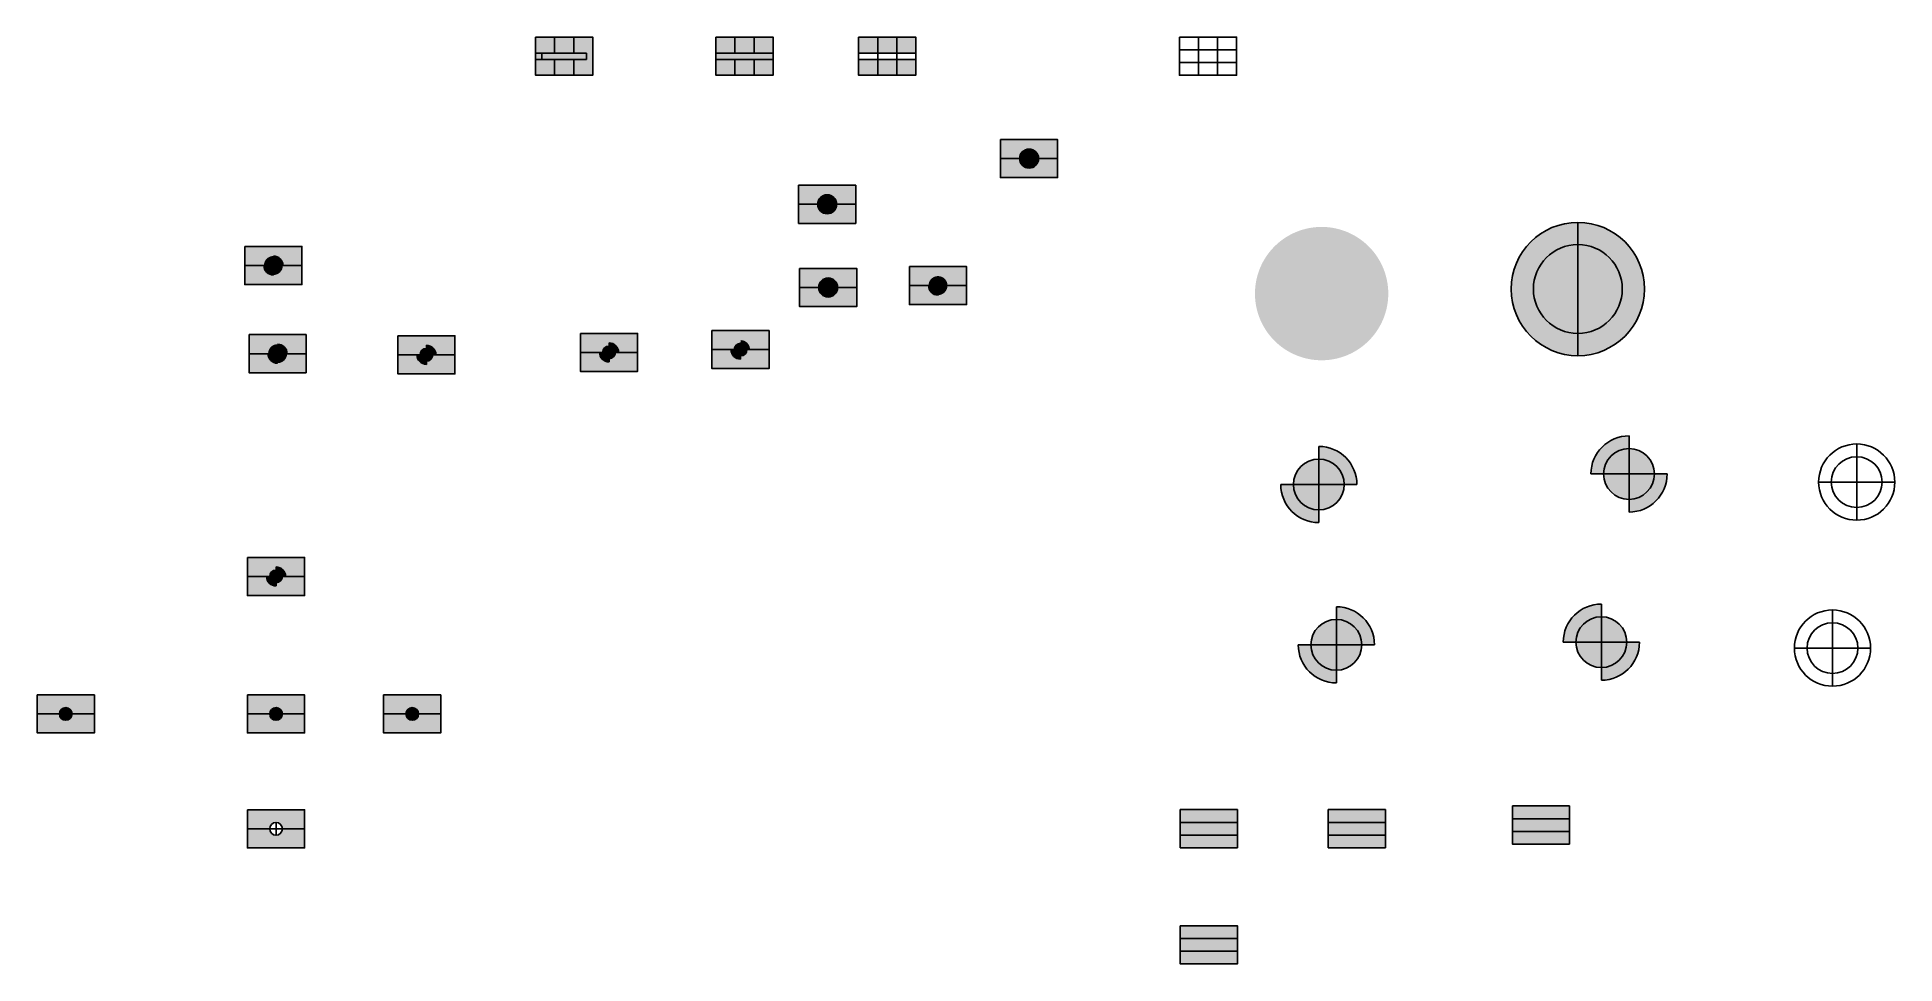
# Model space of a CAD drawing. Header units: millimetres. Extents: x 557 to 15186, y -301 to 6995.
import ezdxf

# ---------------------------------------------------------------- set-up
doc = ezdxf.new("R2010")
doc.units = ezdxf.units.MM
for name, color, linetype in [('B', 250, 'Continuous'), ('R', 12, 'Continuous'), ('W', 7, 'Continuous')]:
    doc.layers.add(name, color=color, linetype=linetype)
doc.layers.add('Layer1', color=7, linetype='Continuous', true_color=0xcc0000)

msp = doc.modelspace()

# ---------------------------------------------------------------- hatches: boundary and pattern name
at = {"layer": 'B'}
h = msp.add_hatch(color=256, dxfattribs=at)
h.dxf.hatch_style = 1
h.paths.add_polyline_path([(4782, 6995), (4632, 6995), (4632, 6870), (4782, 6870)])
h.paths.add_polyline_path([(4782, 6820), (4632, 6820), (4632, 6695), (4782, 6695)])
h = msp.add_hatch(color=256, dxfattribs=at)
h.dxf.hatch_style = 1
h.paths.add_polyline_path([(6202, 6995), (6052, 6995), (6052, 6870), (6202, 6870)])
h.paths.add_polyline_path([(6202, 6820), (6052, 6820), (6052, 6695), (6202, 6695)])
h = msp.add_hatch(color=256, dxfattribs=at)
h.dxf.hatch_style = 1
h.paths.add_polyline_path([(7326, 6995), (7176, 6995), (7176, 6870), (7326, 6870)])
h.paths.add_polyline_path([(7326, 6820), (7176, 6820), (7176, 6695), (7326, 6695)])
h = msp.add_hatch(color=256, dxfattribs=at)
h.dxf.hatch_style = 1
h.paths.add_polyline_path([(8318, 6039), (8143, 6039), (8143, 5889), (8593, 5889), (8593, 6039), (8418, 6039, -1)])
h = msp.add_hatch(color=256, dxfattribs=at)
h.dxf.hatch_style = 1
h.paths.add_polyline_path([(8418, 6039), (8443, 6039, 1), (8293, 6039), (8318, 6039, -1)])
h = msp.add_hatch(color=256, dxfattribs=at)
h.dxf.hatch_style = 1
h.paths.add_polyline_path([(8318, 6039), (8293, 6039, 0.414214), (8368, 5964), (8368, 5989, -0.414214)])
h.paths.add_polyline_path([(8368, 6089), (8368, 6039), (8418, 6039, 0.414214)])
h = msp.add_hatch(color=256, dxfattribs=at)
h.dxf.hatch_style = 1
h.paths.add_polyline_path([(8318, 6039), (8293, 6039, 0.414214), (8368, 5964), (8368, 5989, -0.414214)])
h = msp.add_hatch(color=256, dxfattribs=at)
h.dxf.hatch_style = 1
h.paths.add_polyline_path([(8368, 5989), (8368, 6039), (8318, 6039, 0.414214)])
h.paths.add_polyline_path([(8418, 6039), (8443, 6039, 0.414214), (8368, 6114), (8368, 6089, -0.414214)])
h = msp.add_hatch(color=256, dxfattribs=at)
h.dxf.hatch_style = 1
h.paths.add_polyline_path([(8368, 6114), (8368, 6089, -0.414214), (8418, 6039), (8443, 6039, 0.414214)])
h = msp.add_hatch(color=256, dxfattribs=at)
h.dxf.hatch_style = 1
h.paths.add_polyline_path([(8368, 6089), (8368, 6039), (8418, 6039, 0.414214)])
h = msp.add_hatch(color=256, dxfattribs=at)
h.dxf.hatch_style = 1
h.paths.add_polyline_path([(6828, 5679), (6853, 5679, 1), (6703, 5679), (6728, 5679, -1)])
h = msp.add_hatch(color=256, dxfattribs=at)
h.dxf.hatch_style = 1
h.paths.add_polyline_path([(6778, 5754), (6778, 5729, -0.414214), (6828, 5679), (6853, 5679, 0.414214)])
h = msp.add_hatch(color=256, dxfattribs=at)
h.dxf.hatch_style = 1
h.paths.add_polyline_path([(6728, 5679), (6553, 5679), (6553, 5529), (7003, 5529), (7003, 5679), (6828, 5679, -1)])
h = msp.add_hatch(color=256, dxfattribs=at)
h.dxf.hatch_style = 1
h.paths.add_polyline_path([(6728, 5679), (6703, 5679, 0.414214), (6778, 5604), (6778, 5629, -0.414214)])
at = {"layer": 'B', "transparency": 33554687}
h = msp.add_hatch(color=256, dxfattribs=at)
h.dxf.hatch_style = 1
h.paths.add_polyline_path([(10672, 5326, 0.414214), (10322, 4976, 0.414214), (10672, 4626)])
h.paths.add_polyline_path([(10672, 5501), (10672, 5326, -0.414214), (11022, 4976, -0.414214), (10672, 4626), (10672, 4451, 0.414214), (11197, 4976, 0.414214)])
at = {"layer": 'B'}
h = msp.add_hatch(color=256, dxfattribs=at)
h.dxf.hatch_style = 1
h.paths.add_polyline_path([(12690, 5362, 0.414214), (12340, 5012, 0.414214), (12690, 4662)])
h.paths.add_polyline_path([(12690, 5537), (12690, 5362, -0.414214), (13040, 5012, -0.414214), (12690, 4662), (12690, 4487, 0.414214), (13215, 5012, 0.414214)])
h = msp.add_hatch(color=256, dxfattribs=at)
h.dxf.hatch_style = 1
h.paths.add_polyline_path([(2417, 5147), (2417, 5197), (2367, 5197, 0.414214)])
h.paths.add_polyline_path([(2467, 5197), (2492, 5197, 0.414214), (2417, 5272), (2417, 5247, -0.414214)])
h = msp.add_hatch(color=256, dxfattribs=at)
h.dxf.hatch_style = 1
h.paths.add_polyline_path([(2367, 5197), (2192, 5197), (2192, 5047), (2642, 5047), (2642, 5197), (2467, 5197, -1)])
h = msp.add_hatch(color=256, dxfattribs=at)
h.dxf.hatch_style = 1
h.paths.add_polyline_path([(6736, 5024), (6561, 5024), (6561, 4874), (7011, 4874), (7011, 5024), (6836, 5024, -1)])
h = msp.add_hatch(color=256, dxfattribs=at)
h.dxf.hatch_style = 1
h.paths.add_polyline_path([(6836, 5024), (6861, 5024, 1), (6711, 5024), (6736, 5024, -1)])
h = msp.add_hatch(color=256, dxfattribs=at)
h.dxf.hatch_style = 1
h.paths.add_polyline_path([(6736, 5024), (6711, 5024, 0.414214), (6786, 4949), (6786, 4974, -0.414214)])
h.paths.add_polyline_path([(6786, 5074), (6786, 5024), (6836, 5024, 0.414214)])
h = msp.add_hatch(color=256, dxfattribs=at)
h.dxf.hatch_style = 1
h.paths.add_polyline_path([(6736, 5024), (6711, 5024, 0.414214), (6786, 4949), (6786, 4974, -0.414214)])
h = msp.add_hatch(color=256, dxfattribs=at)
h.dxf.hatch_style = 1
h.paths.add_polyline_path([(6786, 4974), (6786, 5024), (6736, 5024, 0.414214)])
h.paths.add_polyline_path([(6836, 5024), (6861, 5024, 0.414214), (6786, 5099), (6786, 5074, -0.414214)])
h = msp.add_hatch(color=256, dxfattribs=at)
h.dxf.hatch_style = 1
h.paths.add_polyline_path([(6786, 5099), (6786, 5074, -0.414214), (6836, 5024), (6861, 5024, 0.414214)])
h = msp.add_hatch(color=256, dxfattribs=at)
h.dxf.hatch_style = 1
h.paths.add_polyline_path([(6786, 5074), (6786, 5024), (6836, 5024, 0.414214)])
h = msp.add_hatch(color=256, dxfattribs=at)
h.dxf.hatch_style = 1
h.paths.add_polyline_path([(7601, 5039), (7426, 5039), (7426, 4889), (7876, 4889), (7876, 5039), (7701, 5039, -1)])
h = msp.add_hatch(color=256, dxfattribs=at)
h.dxf.hatch_style = 1
h.paths.add_polyline_path([(7701, 5039), (7726, 5039, 1), (7576, 5039), (7601, 5039, -1)])
h = msp.add_hatch(color=256, dxfattribs=at)
h.dxf.hatch_style = 1
h.paths.add_polyline_path([(7601, 5039), (7576, 5039, 0.414214), (7651, 4964), (7651, 4989, -0.414214)])
h.paths.add_polyline_path([(7651, 5089), (7651, 5039), (7701, 5039, 0.414214)])
h = msp.add_hatch(color=256, dxfattribs=at)
h.dxf.hatch_style = 1
h.paths.add_polyline_path([(7601, 5039), (7576, 5039, 0.414214), (7651, 4964), (7651, 4989, -0.414214)])
h = msp.add_hatch(color=256, dxfattribs=at)
h.dxf.hatch_style = 1
h.paths.add_polyline_path([(7651, 4989), (7651, 5039), (7601, 5039, 0.414214)])
h.paths.add_polyline_path([(7701, 5039), (7726, 5039, 0.414214), (7651, 5114), (7651, 5089, -0.414214)])
h = msp.add_hatch(color=256, dxfattribs=at)
h.dxf.hatch_style = 1
h.paths.add_polyline_path([(7651, 5114), (7651, 5089, -0.414214), (7701, 5039), (7726, 5039, 0.414214)])
h = msp.add_hatch(color=256, dxfattribs=at)
h.dxf.hatch_style = 1
h.paths.add_polyline_path([(7651, 5089), (7651, 5039), (7701, 5039, 0.414214)])
h = msp.add_hatch(color=256, dxfattribs=at)
h.dxf.hatch_style = 1
h.paths.add_polyline_path([(2450, 4453), (2450, 4503), (2400, 4503, 0.414214)])
h.paths.add_polyline_path([(2500, 4503), (2525, 4503, 0.414214), (2450, 4578), (2450, 4553, -0.414214)])
h = msp.add_hatch(color=256, dxfattribs=at)
h.dxf.hatch_style = 1
h.paths.add_polyline_path([(3622, 4444), (3622, 4494), (3572, 4494, 0.414214)])
h.paths.add_polyline_path([(3672, 4494), (3697, 4494, 0.414214), (3622, 4569), (3622, 4544, -0.414214)])
h = msp.add_hatch(color=256, dxfattribs=at)
h.dxf.hatch_style = 1
h.paths.add_polyline_path([(5010, 4513), (4985, 4513, 0.414214), (5060, 4438), (5060, 4463, -0.414214)])
h.paths.add_polyline_path([(5060, 4563), (5060, 4513), (5110, 4513, 0.414214)])
h = msp.add_hatch(color=256, dxfattribs=at)
h.dxf.hatch_style = 1
h.paths.add_polyline_path([(5060, 4463), (5060, 4513), (5010, 4513, 0.414214)])
h.paths.add_polyline_path([(5110, 4513), (5135, 4513, 0.414214), (5060, 4588), (5060, 4563, -0.414214)])
h = msp.add_hatch(color=256, dxfattribs=at)
h.dxf.hatch_style = 1
h.paths.add_polyline_path([(5060, 4563), (5060, 4513), (5110, 4513, 0.414214)])
h = msp.add_hatch(color=256, dxfattribs=at)
h.dxf.hatch_style = 1
h.paths.add_polyline_path([(6046, 4535), (6021, 4535, 0.414214), (6096, 4460), (6096, 4485, -0.414214)])
h.paths.add_polyline_path([(6096, 4585), (6096, 4535), (6146, 4535, 0.414214)])
h = msp.add_hatch(color=256, dxfattribs=at)
h.dxf.hatch_style = 1
h.paths.add_polyline_path([(6096, 4485), (6096, 4535), (6046, 4535, 0.414214)])
h.paths.add_polyline_path([(6146, 4535), (6171, 4535, 0.414214), (6096, 4610), (6096, 4585, -0.414214)])
h = msp.add_hatch(color=256, dxfattribs=at)
h.dxf.hatch_style = 1
h.paths.add_polyline_path([(6096, 4610), (6096, 4585, -0.414214), (6146, 4535), (6171, 4535, 0.414214)])
h = msp.add_hatch(color=256, dxfattribs=at)
h.dxf.hatch_style = 1
h.paths.add_polyline_path([(6096, 4585), (6096, 4535), (6146, 4535, 0.414214)])
h = msp.add_hatch(color=256, dxfattribs=at)
h.dxf.hatch_style = 1
h.paths.add_polyline_path([(2400, 4503), (2225, 4503), (2225, 4353), (2675, 4353), (2675, 4503), (2500, 4503, -1)])
h = msp.add_hatch(color=256, dxfattribs=at)
h.dxf.hatch_style = 1
h.paths.add_polyline_path([(3572, 4494), (3397, 4494), (3397, 4344), (3847, 4344), (3847, 4494), (3672, 4494, -1)])
h = msp.add_hatch(color=256, dxfattribs=at)
h.dxf.hatch_style = 1
h.paths.add_polyline_path([(5010, 4513), (4835, 4513), (4835, 4363), (5285, 4363), (5285, 4513), (5110, 4513, -1)])
h = msp.add_hatch(color=256, dxfattribs=at)
h.dxf.hatch_style = 1
h.paths.add_polyline_path([(5010, 4513), (4985, 4513, 0.414214), (5060, 4438), (5060, 4463, -0.414214)])
h = msp.add_hatch(color=256, dxfattribs=at)
h.dxf.hatch_style = 1
h.paths.add_polyline_path([(6046, 4535), (5871, 4535), (5871, 4385), (6321, 4385), (6321, 4535), (6146, 4535, -1)])
h = msp.add_hatch(color=256, dxfattribs=at)
h.dxf.hatch_style = 1
h.paths.add_polyline_path([(6046, 4535), (6021, 4535, 0.414214), (6096, 4460), (6096, 4485, -0.414214)])
h = msp.add_hatch(color=256, dxfattribs=at)
h.dxf.hatch_style = 1
h.paths.add_polyline_path([(10650, 3473), (10450, 3473, 0.414214), (10650, 3273)])
h.paths.add_polyline_path([(10650, 3773), (10650, 3673, -0.414214), (10850, 3473), (10950, 3473, 0.414214)])
h = msp.add_hatch(color=256, dxfattribs=at)
h.dxf.hatch_style = 1
h.paths.add_polyline_path([(13093, 3756), (13093, 3556), (13293, 3556, 0.414214)])
h.paths.add_polyline_path([(13393, 3556), (13293, 3556, -0.414214), (13093, 3356), (13093, 3256, 0.414214)])
h = msp.add_hatch(color=256, dxfattribs=at)
h.dxf.hatch_style = 1
h.paths.add_polyline_path([(2438, 2699), (2438, 2749), (2388, 2749, 0.414214)])
h.paths.add_polyline_path([(2488, 2749), (2513, 2749, 0.414214), (2438, 2824), (2438, 2799, -0.414214)])
h = msp.add_hatch(color=256, dxfattribs=at)
h.dxf.hatch_style = 1
h.paths.add_polyline_path([(2388, 2749), (2213, 2749), (2213, 2599), (2663, 2599), (2663, 2749), (2488, 2749, -1)])
h = msp.add_hatch(color=256, dxfattribs=at)
h.dxf.hatch_style = 1
h.paths.add_polyline_path([(10788, 2511), (10788, 2411, -0.414214), (10988, 2211), (11088, 2211, 0.414214)])
h.paths.add_polyline_path([(10988, 2211), (10788, 2211), (10788, 2011, 0.414214)])
h = msp.add_hatch(color=256, dxfattribs=at)
h.dxf.hatch_style = 1
h.paths.add_polyline_path([(13175, 2232), (13075, 2232, -0.414214), (12875, 2032), (12875, 1932, 0.414214)])
h.paths.add_polyline_path([(12875, 2432, 0.414214), (12675, 2232), (12875, 2232)])
h = msp.add_hatch(color=256, dxfattribs=at)
h.dxf.hatch_style = 1
h.paths.add_polyline_path([(732, 1667), (557, 1667), (557, 1517), (1007, 1517), (1007, 1667), (832, 1667, -1)])
h = msp.add_hatch(color=256, dxfattribs=at)
h.dxf.hatch_style = 1
h.paths.add_polyline_path([(782, 1717), (782, 1667), (832, 1667, 0.414214)])
h = msp.add_hatch(color=256, dxfattribs=at)
h.dxf.hatch_style = 1
h.paths.add_polyline_path([(2388, 1667), (2213, 1667), (2213, 1517), (2663, 1517), (2663, 1667), (2488, 1667, -1)])
h = msp.add_hatch(color=256, dxfattribs=at)
h.dxf.hatch_style = 1
h.paths.add_polyline_path([(2438, 1717, 0.414214), (2388, 1667), (2438, 1667)])
h = msp.add_hatch(color=256, dxfattribs=at)
h.dxf.hatch_style = 1
h.paths.add_polyline_path([(3460, 1667), (3285, 1667), (3285, 1517), (3735, 1517), (3735, 1667), (3560, 1667, -1)])
h = msp.add_hatch(color=256, dxfattribs=at)
h.dxf.hatch_style = 1
h.paths.add_polyline_path([(10009, 813), (10009, 913), (9559, 913), (9559, 813)])
h = msp.add_hatch(color=256, dxfattribs=at)
h.dxf.hatch_style = 1
h.paths.add_polyline_path([(12624, 942), (12174, 942), (12174, 842), (12624, 842)])
h = msp.add_hatch(color=256, dxfattribs=at)
h.dxf.hatch_style = 1
h.paths.add_polyline_path([(2388, 762), (2213, 762), (2213, 612), (2663, 612), (2663, 762), (2488, 762, -1)])
h = msp.add_hatch(color=256, dxfattribs=at)
h.dxf.hatch_style = 1
h.paths.add_polyline_path([(11174, 713), (10724, 713), (10724, 613), (11174, 613)])
h = msp.add_hatch(color=256, dxfattribs=at)
h.dxf.hatch_style = 1
h.paths.add_polyline_path([(10009, -101), (10009, -1), (9559, -1), (9559, -101)])
at = {"layer": 'Layer1'}
h = msp.add_hatch(color=256, dxfattribs=at)
h.dxf.hatch_style = 1
h.paths.add_polyline_path([(2492, 5197), (2467, 5197, -0.414214), (2417, 5147), (2417, 5122, 0.414214)])
h.paths.add_polyline_path([(2417, 5247), (2417, 5272, 0.414214), (2342, 5197), (2367, 5197, -0.414214)])
h = msp.add_hatch(color=256, dxfattribs=at)
h.dxf.hatch_style = 1
h.paths.add_polyline_path([(2467, 5197), (2417, 5197), (2417, 5147, 0.414214)])
h.paths.add_polyline_path([(2367, 5197), (2417, 5197), (2417, 5247, 0.414214)])
at = {"layer": 'R'}
h = msp.add_hatch(color=256, dxfattribs=at)
h.dxf.hatch_style = 1
h.paths.add_polyline_path([(4532, 6870), (4532, 6820), (4882, 6820), (4882, 6870)])
h = msp.add_hatch(color=256, dxfattribs=at)
h.dxf.hatch_style = 1
h.paths.add_polyline_path([(6352, 6870), (5902, 6870), (5902, 6820), (6352, 6820)])
h = msp.add_hatch(color=256, dxfattribs=at)
h.dxf.hatch_style = 1
h.paths.add_polyline_path([(8418, 6039), (8368, 6039), (8368, 5989, 0.414214)])
h.paths.add_polyline_path([(8318, 6039), (8368, 6039), (8368, 6089, 0.414214)])
h = msp.add_hatch(color=256, dxfattribs=at)
h.dxf.hatch_style = 1
h.paths.add_polyline_path([(6778, 5729), (6778, 5679), (6828, 5679, 0.414214)])
h.paths.add_polyline_path([(6778, 5679), (6728, 5679, 0.414214), (6778, 5629)])
h = msp.add_hatch(color=256, dxfattribs=at)
h.dxf.hatch_style = 1
h.paths.add_polyline_path([(6778, 5729), (6778, 5679), (6828, 5679, 0.414214)])
h.paths.add_polyline_path([(6778, 5679), (6728, 5679, 0.414214), (6778, 5629)])
h = msp.add_hatch(color=256, dxfattribs=at)
h.dxf.hatch_style = 1
h.paths.add_polyline_path([(6778, 5729), (6778, 5679), (6828, 5679, 0.414214)])
h.paths.add_polyline_path([(6778, 5679), (6728, 5679, 0.414214), (6778, 5629)])
h = msp.add_hatch(color=256, dxfattribs=at)
h.dxf.hatch_style = 1
h.paths.add_polyline_path([(6828, 5679), (6778, 5679), (6778, 5629, 0.414214)])
h.paths.add_polyline_path([(6778, 5729), (6778, 5679), (6828, 5679, 0.414214)])
h.paths.add_polyline_path([(6778, 5729, 0.414214), (6728, 5679), (6778, 5679)])
h.paths.add_polyline_path([(6778, 5679), (6728, 5679, 0.414214), (6778, 5629)])
h = msp.add_hatch(color=256, dxfattribs=at)
h.dxf.hatch_style = 1
h.paths.add_polyline_path([(6836, 5024), (6786, 5024), (6786, 4974, 0.414214)])
h.paths.add_polyline_path([(6736, 5024), (6786, 5024), (6786, 5074, 0.414214)])
h = msp.add_hatch(color=256, dxfattribs=at)
h.dxf.hatch_style = 1
h.paths.add_polyline_path([(7701, 5039), (7651, 5039), (7651, 4989, 0.414214)])
h.paths.add_polyline_path([(7601, 5039), (7651, 5039), (7651, 5089, 0.414214)])
h = msp.add_hatch(color=256, dxfattribs=at)
h.dxf.hatch_style = 1
h.paths.add_polyline_path([(2525, 4503), (2500, 4503, -0.414214), (2450, 4453), (2450, 4428, 0.414214)])
h.paths.add_polyline_path([(2450, 4553), (2450, 4578, 0.414214), (2375, 4503), (2400, 4503, -0.414214)])
h = msp.add_hatch(color=256, dxfattribs=at)
h.dxf.hatch_style = 1
h.paths.add_polyline_path([(2500, 4503), (2450, 4503), (2450, 4453, 0.414214)])
h.paths.add_polyline_path([(2400, 4503), (2450, 4503), (2450, 4553, 0.414214)])
h = msp.add_hatch(color=256, dxfattribs=at)
h.dxf.hatch_style = 1
h.paths.add_polyline_path([(3622, 4569), (3622, 4544, -0.414214), (3672, 4494), (3697, 4494, 0.414214)])
h.paths.add_polyline_path([(3622, 4444, -0.414214), (3572, 4494), (3547, 4494, 0.414214), (3622, 4419)])
h = msp.add_hatch(color=256, dxfattribs=at)
h.dxf.hatch_style = 1
h.paths.add_polyline_path([(3672, 4494), (3622, 4494), (3622, 4444, 0.414214)])
h.paths.add_polyline_path([(3572, 4494), (3622, 4494), (3622, 4544, 0.414214)])
h = msp.add_hatch(color=256, dxfattribs=at)
h.dxf.hatch_style = 1
h.paths.add_polyline_path([(3622, 4569), (3622, 4544, -0.414214), (3672, 4494), (3697, 4494, 0.414214)])
h = msp.add_hatch(color=256, dxfattribs=at)
h.dxf.hatch_style = 1
h.paths.add_polyline_path([(5110, 4513), (5060, 4513), (5060, 4463, 0.414214)])
h.paths.add_polyline_path([(5010, 4513), (5060, 4513), (5060, 4563, 0.414214)])
h = msp.add_hatch(color=256, dxfattribs=at)
h.dxf.hatch_style = 1
h.paths.add_polyline_path([(6146, 4535), (6096, 4535), (6096, 4485, 0.414214)])
h.paths.add_polyline_path([(6046, 4535), (6096, 4535), (6096, 4585, 0.414214)])
h = msp.add_hatch(color=256, dxfattribs=at)
h.dxf.hatch_style = 1
h.paths.add_polyline_path([(10850, 3473), (10650, 3473), (10650, 3273, 0.414214)])
h.paths.add_polyline_path([(10650, 3673, 0.414214), (10450, 3473), (10650, 3473)])
h = msp.add_hatch(color=256, dxfattribs=at)
h.dxf.hatch_style = 1
h.paths.add_polyline_path([(13093, 3756, 0.414214), (12893, 3556), (13093, 3556)])
h.paths.add_polyline_path([(13293, 3556), (13093, 3556), (13093, 3356, 0.414214)])
h = msp.add_hatch(color=256, dxfattribs=at)
h.dxf.hatch_style = 1
h.paths.add_polyline_path([(2488, 2749), (2438, 2749), (2438, 2699, 0.414214)])
h.paths.add_polyline_path([(2388, 2749), (2438, 2749), (2438, 2799, 0.414214)])
h = msp.add_hatch(color=256, dxfattribs=at)
h.dxf.hatch_style = 1
h.paths.add_polyline_path([(10788, 2411), (10788, 2211), (10988, 2211, 0.414214)])
h.paths.add_polyline_path([(10788, 2211), (10588, 2211, 0.414214), (10788, 2011)])
h.paths.add_polyline_path([(12875, 2432), (12875, 2232), (13075, 2232, 0.414214)])
h.paths.add_polyline_path([(12875, 2232), (12675, 2232, 0.414214), (12875, 2032)])
h = msp.add_hatch(color=256, dxfattribs=at)
h.dxf.hatch_style = 1
h.paths.add_polyline_path([(782, 1717, 0.414214), (732, 1667), (782, 1667)])
h.paths.add_polyline_path([(832, 1667), (782, 1667), (782, 1617, 0.414214)])
h = msp.add_hatch(color=256, dxfattribs=at)
h.dxf.hatch_style = 1
h.paths.add_polyline_path([(2438, 1717), (2438, 1667), (2488, 1667, 0.414214)])
h.paths.add_polyline_path([(2438, 1667), (2388, 1667, 0.414214), (2438, 1617)])
h = msp.add_hatch(color=256, dxfattribs=at)
h.dxf.hatch_style = 1
h.paths.add_polyline_path([(3510, 1717, 0.414214), (3460, 1667), (3510, 1667)])
h.paths.add_polyline_path([(3510, 1717), (3510, 1667), (3560, 1667, 0.414214)])
h.paths.add_polyline_path([(3560, 1667), (3510, 1667), (3510, 1617, 0.414214)])
h.paths.add_polyline_path([(3510, 1667), (3460, 1667, 0.414214), (3510, 1617)])
h = msp.add_hatch(color=256, dxfattribs=at)
h.dxf.hatch_style = 1
h.paths.add_polyline_path([(11174, 813), (10724, 813), (10724, 713), (11174, 713)])
h = msp.add_hatch(color=256, dxfattribs=at)
h.dxf.hatch_style = 1
h.paths.add_polyline_path([(12624, 842), (12174, 842), (12174, 742), (12624, 742)])
h = msp.add_hatch(color=256, dxfattribs=at)
h.dxf.hatch_style = 1
h.paths.add_polyline_path([(9559, 713), (9559, 613), (10009, 613), (10009, 713)])
h = msp.add_hatch(color=256, dxfattribs=at)
h.dxf.hatch_style = 1
h.paths.add_polyline_path([(9559, -201), (9559, -301), (10009, -301), (10009, -201)])
at = {"layer": 'W'}
h = msp.add_hatch(color=256, dxfattribs=at)
h.dxf.hatch_style = 1
h.paths.add_polyline_path([(4632, 6995), (4482, 6995), (4482, 6870), (4632, 6870)])
h.paths.add_polyline_path([(4932, 6995), (4782, 6995), (4782, 6870), (4932, 6870)])
h.paths.add_polyline_path([(4932, 6820), (4782, 6820), (4782, 6695), (4932, 6695)])
h.paths.add_polyline_path([(4632, 6820), (4482, 6820), (4482, 6695), (4632, 6695)])
h = msp.add_hatch(color=256, dxfattribs=at)
h.dxf.hatch_style = 1
h.paths.add_polyline_path([(4532, 6870), (4482, 6870), (4482, 6820), (4532, 6820)])
h.paths.add_polyline_path([(4932, 6995), (4782, 6995), (4782, 6870), (4882, 6870), (4882, 6820), (4782, 6820), (4782, 6695), (4932, 6695)])
h = msp.add_hatch(color=256, dxfattribs=at)
h.dxf.hatch_style = 1
h.paths.add_polyline_path([(6052, 6995), (5902, 6995), (5902, 6870), (6052, 6870)])
h.paths.add_polyline_path([(6352, 6995), (6202, 6995), (6202, 6870), (6352, 6870)])
h.paths.add_polyline_path([(6352, 6820), (6202, 6820), (6202, 6695), (6352, 6695)])
h.paths.add_polyline_path([(6052, 6820), (5902, 6820), (5902, 6695), (6052, 6695)])
h = msp.add_hatch(color=256, dxfattribs=at)
h.dxf.hatch_style = 1
h.paths.add_polyline_path([(7176, 6995), (7026, 6995), (7026, 6870), (7176, 6870)])
h.paths.add_polyline_path([(7476, 6995), (7326, 6995), (7326, 6870), (7476, 6870)])
h.paths.add_polyline_path([(7476, 6820), (7326, 6820), (7326, 6695), (7476, 6695)])
h.paths.add_polyline_path([(7176, 6820), (7026, 6820), (7026, 6695), (7176, 6695)])
h = msp.add_hatch(color=256, dxfattribs=at)
h.dxf.hatch_style = 1
h.paths.add_polyline_path([(8593, 6189), (8143, 6189), (8143, 6039), (8318, 6039, -1), (8418, 6039), (8593, 6039)])
h = msp.add_hatch(color=256, dxfattribs=at)
h.dxf.hatch_style = 1
h.paths.add_polyline_path([(8368, 6089), (8368, 6039), (8418, 6039, 0.414214)])
h.paths.add_polyline_path([(8318, 6039), (8293, 6039, 0.414214), (8368, 5964), (8368, 5989, -0.414214)])
h = msp.add_hatch(color=256, dxfattribs=at)
h.dxf.hatch_style = 1
h.paths.add_polyline_path([(8318, 6039), (8293, 6039, 0.414214), (8368, 5964), (8368, 5989, -0.414214)])
h = msp.add_hatch(color=256, dxfattribs=at)
h.dxf.hatch_style = 1
h.paths.add_polyline_path([(8368, 6039), (8318, 6039, 0.414214), (8368, 5989)])
h.paths.add_polyline_path([(8368, 6114), (8368, 6089, -0.414214), (8418, 6039), (8443, 6039, 0.414214)])
h = msp.add_hatch(color=256, dxfattribs=at)
h.dxf.hatch_style = 1
h.paths.add_polyline_path([(8443, 6039), (8418, 6039, -0.414214), (8368, 5989), (8368, 5964, 0.414214)])
h = msp.add_hatch(color=256, dxfattribs=at)
h.dxf.hatch_style = 1
h.paths.add_polyline_path([(7003, 5829), (6553, 5829), (6553, 5679), (6728, 5679, -1), (6828, 5679), (7003, 5679)])
h = msp.add_hatch(color=256, dxfattribs=at)
h.dxf.hatch_style = 1
h.paths.add_polyline_path([(6728, 5679), (6703, 5679, 0.414214), (6778, 5604), (6778, 5629, -0.414214)])
h = msp.add_hatch(color=256, dxfattribs=at)
h.dxf.hatch_style = 1
h.paths.add_polyline_path([(6853, 5679), (6828, 5679, -0.414214), (6778, 5629), (6778, 5604, 0.414214)])
at = {"layer": 'W', "transparency": 33554687}
h = msp.add_hatch(color=256, dxfattribs=at)
h.dxf.hatch_style = 1
h.paths.add_polyline_path([(10672, 5326), (10672, 4626, 0.414214), (11022, 4976, 0.414214)])
h.paths.add_polyline_path([(10672, 5326), (10672, 5501, 0.414214), (10147, 4976, 0.414214), (10672, 4451), (10672, 4626, -0.414214), (10322, 4976, -0.414214)])
at = {"layer": 'W'}
h = msp.add_hatch(color=256, dxfattribs=at)
h.dxf.hatch_style = 1
h.paths.add_polyline_path([(12690, 5362), (12690, 4662, 0.414214), (13040, 5012, 0.414214)])
h.paths.add_polyline_path([(12690, 5362), (12690, 5537, 0.414214), (12165, 5012, 0.414214), (12690, 4487), (12690, 4662, -0.414214), (12340, 5012, -0.414214)])
h = msp.add_hatch(color=256, dxfattribs=at)
h.dxf.hatch_style = 1
h.paths.add_polyline_path([(2642, 5347), (2192, 5347), (2192, 5197), (2367, 5197, -1), (2467, 5197), (2642, 5197)])
h = msp.add_hatch(color=256, dxfattribs=at)
h.dxf.hatch_style = 1
h.paths.add_polyline_path([(2417, 5247), (2417, 5197), (2467, 5197, 0.414214)])
h.paths.add_polyline_path([(2367, 5197), (2342, 5197, 0.414214), (2417, 5122), (2417, 5147, -0.414214)])
h = msp.add_hatch(color=256, dxfattribs=at)
h.dxf.hatch_style = 1
h.paths.add_polyline_path([(7011, 5174), (6561, 5174), (6561, 5024), (6736, 5024, -1), (6836, 5024), (7011, 5024)])
h = msp.add_hatch(color=256, dxfattribs=at)
h.dxf.hatch_style = 1
h.paths.add_polyline_path([(7876, 5189), (7426, 5189), (7426, 5039), (7601, 5039, -1), (7701, 5039), (7876, 5039)])
h = msp.add_hatch(color=256, dxfattribs=at)
h.dxf.hatch_style = 1
h.paths.add_polyline_path([(6786, 5074), (6786, 5024), (6836, 5024, 0.414214)])
h.paths.add_polyline_path([(6736, 5024), (6711, 5024, 0.414214), (6786, 4949), (6786, 4974, -0.414214)])
h = msp.add_hatch(color=256, dxfattribs=at)
h.dxf.hatch_style = 1
h.paths.add_polyline_path([(6736, 5024), (6711, 5024, 0.414214), (6786, 4949), (6786, 4974, -0.414214)])
h = msp.add_hatch(color=256, dxfattribs=at)
h.dxf.hatch_style = 1
h.paths.add_polyline_path([(6786, 5024), (6736, 5024, 0.414214), (6786, 4974)])
h.paths.add_polyline_path([(6786, 5099), (6786, 5074, -0.414214), (6836, 5024), (6861, 5024, 0.414214)])
h = msp.add_hatch(color=256, dxfattribs=at)
h.dxf.hatch_style = 1
h.paths.add_polyline_path([(6861, 5024), (6836, 5024, -0.414214), (6786, 4974), (6786, 4949, 0.414214)])
h = msp.add_hatch(color=256, dxfattribs=at)
h.dxf.hatch_style = 1
h.paths.add_polyline_path([(7651, 5089), (7651, 5039), (7701, 5039, 0.414214)])
h.paths.add_polyline_path([(7601, 5039), (7576, 5039, 0.414214), (7651, 4964), (7651, 4989, -0.414214)])
h = msp.add_hatch(color=256, dxfattribs=at)
h.dxf.hatch_style = 1
h.paths.add_polyline_path([(7601, 5039), (7576, 5039, 0.414214), (7651, 4964), (7651, 4989, -0.414214)])
h = msp.add_hatch(color=256, dxfattribs=at)
h.dxf.hatch_style = 1
h.paths.add_polyline_path([(7651, 5039), (7601, 5039, 0.414214), (7651, 4989)])
h.paths.add_polyline_path([(7651, 5114), (7651, 5089, -0.414214), (7701, 5039), (7726, 5039, 0.414214)])
h = msp.add_hatch(color=256, dxfattribs=at)
h.dxf.hatch_style = 1
h.paths.add_polyline_path([(7726, 5039), (7701, 5039, -0.414214), (7651, 4989), (7651, 4964, 0.414214)])
h = msp.add_hatch(color=256, dxfattribs=at)
h.dxf.hatch_style = 1
h.paths.add_polyline_path([(6321, 4685), (5871, 4685), (5871, 4535), (6046, 4535, -1), (6146, 4535), (6321, 4535)])
h = msp.add_hatch(color=256, dxfattribs=at)
h.dxf.hatch_style = 1
h.paths.add_polyline_path([(2675, 4653), (2225, 4653), (2225, 4503), (2400, 4503, -1), (2500, 4503), (2675, 4503)])
h = msp.add_hatch(color=256, dxfattribs=at)
h.dxf.hatch_style = 1
h.paths.add_polyline_path([(2450, 4553), (2450, 4503), (2500, 4503, 0.414214)])
h.paths.add_polyline_path([(2400, 4503), (2375, 4503, 0.414214), (2450, 4428), (2450, 4453, -0.414214)])
h = msp.add_hatch(color=256, dxfattribs=at)
h.dxf.hatch_style = 1
h.paths.add_polyline_path([(3847, 4644), (3397, 4644), (3397, 4494), (3572, 4494, -1), (3672, 4494), (3847, 4494)])
h = msp.add_hatch(color=256, dxfattribs=at)
h.dxf.hatch_style = 1
h.paths.add_polyline_path([(3622, 4544), (3622, 4494), (3672, 4494, 0.414214)])
h.paths.add_polyline_path([(3572, 4494), (3547, 4494, 0.414214), (3622, 4419), (3622, 4444, -0.414214)])
h = msp.add_hatch(color=256, dxfattribs=at)
h.dxf.hatch_style = 1
h.paths.add_polyline_path([(5285, 4663), (4835, 4663), (4835, 4513), (5010, 4513, -1), (5110, 4513), (5285, 4513)])
h = msp.add_hatch(color=256, dxfattribs=at)
h.dxf.hatch_style = 1
h.paths.add_polyline_path([(5060, 4563), (5060, 4513), (5110, 4513, 0.414214)])
h.paths.add_polyline_path([(5010, 4513), (4985, 4513, 0.414214), (5060, 4438), (5060, 4463, -0.414214)])
h = msp.add_hatch(color=256, dxfattribs=at)
h.dxf.hatch_style = 1
h.paths.add_polyline_path([(5060, 4513), (5010, 4513, 0.414214), (5060, 4463)])
h.paths.add_polyline_path([(5060, 4588), (5060, 4563, -0.414214), (5110, 4513), (5135, 4513, 0.414214)])
h = msp.add_hatch(color=256, dxfattribs=at)
h.dxf.hatch_style = 1
h.paths.add_polyline_path([(6096, 4585), (6096, 4535), (6146, 4535, 0.414214)])
h.paths.add_polyline_path([(6046, 4535), (6021, 4535, 0.414214), (6096, 4460), (6096, 4485, -0.414214)])
h = msp.add_hatch(color=256, dxfattribs=at)
h.dxf.hatch_style = 1
h.paths.add_polyline_path([(6096, 4535), (6046, 4535, 0.414214), (6096, 4485)])
h.paths.add_polyline_path([(6096, 4610), (6096, 4585, -0.414214), (6146, 4535), (6171, 4535, 0.414214)])
h = msp.add_hatch(color=256, dxfattribs=at)
h.dxf.hatch_style = 1
h.paths.add_polyline_path([(6046, 4535), (6021, 4535, 0.414214), (6096, 4460), (6096, 4485, -0.414214)])
h = msp.add_hatch(color=256, dxfattribs=at)
h.dxf.hatch_style = 1
h.paths.add_polyline_path([(10650, 3673), (10650, 3473), (10850, 3473, 0.414214)])
h.paths.add_polyline_path([(10650, 3273, -0.414214), (10450, 3473), (10350, 3473, 0.414214), (10650, 3173)])
h.paths.add_polyline_path([(13093, 3556), (12893, 3556, 0.414214), (13093, 3356)])
h.paths.add_polyline_path([(13093, 3756), (13093, 3856, 0.414214), (12793, 3556), (12893, 3556, -0.414214)])
h = msp.add_hatch(color=256, dxfattribs=at)
h.dxf.hatch_style = 1
h.paths.add_polyline_path([(2663, 2899), (2213, 2899), (2213, 2749), (2388, 2749, -1), (2488, 2749), (2663, 2749)])
h = msp.add_hatch(color=256, dxfattribs=at)
h.dxf.hatch_style = 1
h.paths.add_polyline_path([(2438, 2799), (2438, 2749), (2488, 2749, 0.414214)])
h.paths.add_polyline_path([(2388, 2749), (2363, 2749, 0.414214), (2438, 2674), (2438, 2699, -0.414214)])
h = msp.add_hatch(color=256, dxfattribs=at)
h.dxf.hatch_style = 1
h.paths.add_polyline_path([(12875, 2432), (12875, 2532, 0.414214), (12575, 2232), (12675, 2232, -0.414214)])
h.paths.add_polyline_path([(13075, 2232), (12875, 2232), (12875, 2032, 0.414214)])
h = msp.add_hatch(color=256, dxfattribs=at)
h.dxf.hatch_style = 1
h.paths.add_polyline_path([(10788, 2411, 0.414214), (10588, 2211), (10788, 2211)])
h.paths.add_polyline_path([(10588, 2211), (10488, 2211, 0.414214), (10788, 1911), (10788, 2011, -0.414214)])
h = msp.add_hatch(color=256, dxfattribs=at)
h.dxf.hatch_style = 1
h.paths.add_polyline_path([(1007, 1817), (557, 1817), (557, 1667), (732, 1667, -1), (832, 1667), (1007, 1667)])
h = msp.add_hatch(color=256, dxfattribs=at)
h.dxf.hatch_style = 1
h.paths.add_polyline_path([(2663, 1817), (2213, 1817), (2213, 1667), (2388, 1667, -1), (2488, 1667), (2663, 1667)])
h = msp.add_hatch(color=256, dxfattribs=at)
h.dxf.hatch_style = 1
h.paths.add_polyline_path([(3735, 1817), (3285, 1817), (3285, 1667), (3460, 1667, -1), (3560, 1667), (3735, 1667)])
h = msp.add_hatch(color=256, dxfattribs=at)
h.dxf.hatch_style = 1
h.paths.add_polyline_path([(782, 1667), (732, 1667, 0.414214), (782, 1617)])
h = msp.add_hatch(color=256, dxfattribs=at)
h.dxf.hatch_style = 1
h.paths.add_polyline_path([(2488, 1667), (2438, 1667), (2438, 1617, 0.414214)])
h = msp.add_hatch(color=256, dxfattribs=at)
h.dxf.hatch_style = 1
h.paths.add_polyline_path([(2663, 912), (2213, 912), (2213, 762), (2388, 762, -1), (2488, 762), (2663, 762)])
h = msp.add_hatch(color=256, dxfattribs=at)
h.dxf.hatch_style = 1
h.paths.add_polyline_path([(11174, 913), (10724, 913), (10724, 813), (11174, 813)])
h = msp.add_hatch(color=256, dxfattribs=at)
h.dxf.hatch_style = 1
h.paths.add_polyline_path([(9559, 813), (9559, 713), (10009, 713), (10009, 813)])
h = msp.add_hatch(color=256, dxfattribs=at)
h.dxf.hatch_style = 1
h.paths.add_polyline_path([(12624, 742), (12174, 742), (12174, 642), (12624, 642)])
h = msp.add_hatch(color=256, dxfattribs=at)
h.dxf.hatch_style = 1
h.paths.add_polyline_path([(9559, -101), (9559, -201), (10009, -201), (10009, -101)])

# ---------------------------------------------------------------- linework, layer by layer
msp.add_line((12690, 5537), (12690, 4487))
for radius in [525, 350]:
    msp.add_circle((12690, 5012), radius)
at = {"layer": 'B'}
for p, q in [((4632, 6995), (4632, 6870)), ((4782, 6995), (4782, 6870)), ((6052, 6995), (6052, 6870)), ((6202, 6995), (6202, 6870)), ((7176, 6995), (7176, 6695)), ((7326, 6995), (7326, 6695)), ((4632, 6820), (4632, 6695)), ((4782, 6820), (4782, 6695)), ((6052, 6820), (6052, 6695)), ((6202, 6820), (6202, 6695))]:
    msp.add_line(p, q, dxfattribs=at)
for centre, radius in [((8368, 6039), 75), ((8368, 6039), 50), ((6778, 5679), 75), ((6778, 5679), 50), ((6786, 5024), 75), ((6786, 5024), 50)]:
    msp.add_circle(centre, radius, dxfattribs=at)
msp.add_arc((12690, 5012), 525, 90, 270, dxfattribs=at)
at = {"layer": 'R'}
for p, q in [((4532, 6870), (4882, 6870)), ((4532, 6870), (4532, 6820)), ((4532, 6820), (4882, 6820)), ((4882, 6870), (4882, 6820)), ((5902, 6870), (6352, 6870)), ((5902, 6820), (6352, 6820)), ((7026, 6870), (7476, 6870)), ((7026, 6820), (7476, 6820))]:
    msp.add_line(p, q, dxfattribs=at)
msp.add_circle((6778, 5679), 50, dxfattribs=at)
at = {"layer": 'W'}
for p, q in [((4482, 6995), (4632, 6995)), ((4482, 6870), (4482, 6995)), ((4932, 6995), (4782, 6995)), ((5902, 6995), (6052, 6995)), ((5902, 6870), (5902, 6995)), ((6352, 6995), (6202, 6995)), ((7026, 6995), (7176, 6995)), ((7026, 6870), (7026, 6995)), ((7476, 6995), (7326, 6995)), ((9552, 6995), (9702, 6995)), ((9552, 6870), (9552, 6995)), ((9552, 6895), (10002, 6895)), ((9702, 6995), (9702, 6695)), ((10002, 6995), (9852, 6995)), ((9852, 6995), (9852, 6695)), ((4482, 6820), (4482, 6870)), ((4482, 6870), (4532, 6870)), ((4482, 6695), (4482, 6820)), ((4532, 6820), (4482, 6820)), ((4532, 6820), (4532, 6870)), ((4532, 6870), (4532, 6820)), ((4882, 6870), (4882, 6820)), ((4932, 6870), (4932, 6820)), ((5902, 6820), (5902, 6870)), ((5902, 6695), (5902, 6820)), ((7026, 6820), (7026, 6870)), ((7026, 6695), (7026, 6820)), ((9552, 6820), (9552, 6870)), ((9552, 6695), (9552, 6820)), ((9552, 6795), (10002, 6795)), ((8143, 6189), (8368, 6189)), ((8318, 6039), (8143, 6039)), ((8318, 6039), (8293, 6039)), ((8368, 6039), (8318, 6039)), ((8368, 6039), (8368, 6089)), ((8368, 6039), (8418, 6039)), ((8368, 6039), (8368, 5989)), ((8418, 6039), (8593, 6039)), ((8368, 5989), (8368, 5964)), ((6553, 5829), (6778, 5829)), ((6728, 5679), (6553, 5679)), ((6728, 5679), (6703, 5679)), ((6778, 5629), (6778, 5604)), ((6828, 5679), (7003, 5679)), ((2192, 5347), (2417, 5347)), ((2367, 5197), (2192, 5197)), ((2417, 5197), (2367, 5197)), ((2417, 5197), (2417, 5247)), ((2417, 5197), (2467, 5197)), ((2417, 5197), (2417, 5147)), ((2467, 5197), (2642, 5197)), ((6561, 5174), (6786, 5174)), ((7426, 5189), (7651, 5189)), ((6736, 5024), (6561, 5024)), ((6736, 5024), (6711, 5024)), ((6786, 5024), (6736, 5024)), ((6786, 5024), (6786, 5074)), ((6786, 5024), (6836, 5024)), ((6786, 5024), (6786, 4974)), ((6836, 5024), (7011, 5024)), ((7601, 5039), (7426, 5039)), ((7601, 5039), (7576, 5039)), ((7651, 5039), (7601, 5039)), ((7651, 5039), (7651, 5089)), ((7651, 5039), (7701, 5039)), ((7651, 5039), (7651, 4989)), ((7651, 4989), (7651, 4964)), ((7701, 5039), (7876, 5039)), ((6786, 4974), (6786, 4949)), ((5871, 4685), (6096, 4685)), ((2225, 4653), (2450, 4653)), ((2450, 4503), (2450, 4553)), ((3397, 4644), (3622, 4644)), ((3622, 4544), (3622, 4569)), ((3622, 4494), (3622, 4544)), ((3622, 4494), (3622, 4544)), ((4835, 4663), (5060, 4663)), ((5060, 4563), (5060, 4588)), ((5060, 4513), (5060, 4563)), ((5060, 4513), (5060, 4563)), ((6096, 4535), (6096, 4585)), ((2400, 4503), (2225, 4503)), ((2450, 4503), (2400, 4503)), ((2450, 4503), (2500, 4503)), ((2450, 4503), (2450, 4453)), ((2500, 4503), (2675, 4503)), ((3572, 4494), (3397, 4494)), ((3572, 4494), (3547, 4494)), ((3622, 4494), (3572, 4494)), ((3622, 4494), (3572, 4494)), ((3622, 4494), (3672, 4494)), ((3622, 4494), (3622, 4444)), ((3622, 4494), (3672, 4494)), ((3622, 4494), (3622, 4444)), ((3622, 4444), (3622, 4419)), ((3672, 4494), (3847, 4494)), ((3672, 4494), (3697, 4494)), ((5010, 4513), (4835, 4513)), ((5010, 4513), (4985, 4513)), ((5060, 4513), (5010, 4513)), ((5060, 4513), (5010, 4513)), ((5060, 4513), (5110, 4513)), ((5060, 4513), (5060, 4463)), ((5060, 4513), (5110, 4513)), ((5060, 4513), (5060, 4463)), ((5060, 4463), (5060, 4438)), ((5110, 4513), (5285, 4513)), ((5110, 4513), (5135, 4513)), ((6046, 4535), (5871, 4535)), ((6046, 4535), (6021, 4535)), ((6096, 4535), (6046, 4535)), ((6096, 4535), (6146, 4535)), ((6096, 4535), (6096, 4485)), ((6096, 4485), (6096, 4460)), ((6146, 4535), (6321, 4535)), ((13093, 3756), (13093, 3856)), ((10650, 3673), (10650, 3773)), ((10650, 3473), (10650, 3673)), ((13093, 3556), (13093, 3756)), ((14886, 3692), (14886, 3792)), ((14886, 3492), (14886, 3692)), ((12893, 3556), (12793, 3556)), ((13093, 3556), (12893, 3556)), ((13093, 3556), (13293, 3556)), ((13093, 3556), (13093, 3356)), ((13293, 3556), (13393, 3556)), ((10450, 3473), (10350, 3473)), ((10650, 3473), (10450, 3473)), ((10650, 3473), (10850, 3473)), ((10650, 3473), (10650, 3273)), ((10850, 3473), (10950, 3473)), ((14686, 3492), (14586, 3492)), ((14886, 3492), (14686, 3492)), ((14886, 3492), (15086, 3492)), ((14886, 3492), (14886, 3292)), ((15086, 3492), (15186, 3492)), ((10650, 3273), (10650, 3173)), ((13093, 3356), (13093, 3256)), ((14886, 3292), (14886, 3192)), ((2213, 2899), (2438, 2899)), ((2438, 2799), (2438, 2824)), ((2438, 2749), (2438, 2799)), ((2438, 2749), (2438, 2799)), ((2388, 2749), (2213, 2749)), ((2388, 2749), (2363, 2749)), ((2438, 2749), (2388, 2749)), ((2438, 2749), (2388, 2749)), ((2438, 2749), (2488, 2749)), ((2438, 2749), (2438, 2699)), ((2438, 2749), (2488, 2749)), ((2438, 2749), (2438, 2699)), ((2438, 2699), (2438, 2674)), ((2488, 2749), (2663, 2749)), ((2488, 2749), (2513, 2749)), ((10788, 2411), (10788, 2511)), ((12875, 2432), (12875, 2532)), ((10788, 2211), (10788, 2411)), ((12875, 2232), (12875, 2432)), ((14695, 2385), (14695, 2485)), ((14695, 2185), (14695, 2385)), ((10588, 2211), (10488, 2211)), ((10788, 2211), (10588, 2211)), ((10788, 2211), (10988, 2211)), ((10788, 2211), (10788, 2011)), ((10988, 2211), (11088, 2211)), ((12675, 2232), (12575, 2232)), ((12875, 2232), (12675, 2232)), ((12875, 2232), (13075, 2232)), ((12875, 2232), (12875, 2032)), ((13075, 2232), (13175, 2232)), ((14495, 2185), (14395, 2185)), ((14695, 2185), (14495, 2185)), ((14695, 2185), (14895, 2185)), ((14695, 2185), (14695, 1985)), ((14895, 2185), (14995, 2185)), ((10788, 2011), (10788, 1911)), ((12875, 2032), (12875, 1932)), ((14695, 1985), (14695, 1885)), ((557, 1817), (782, 1817)), ((2213, 1817), (2438, 1817)), ((3285, 1817), (3510, 1817)), ((732, 1667), (557, 1667)), ((832, 1667), (1007, 1667)), ((2388, 1667), (2213, 1667)), ((2438, 1667), (2388, 1667)), ((2438, 1667), (2438, 1717)), ((2438, 1667), (2488, 1667)), ((2438, 1667), (2438, 1617)), ((2488, 1667), (2663, 1667)), ((3460, 1667), (3285, 1667)), ((3560, 1667), (3735, 1667)), ((2213, 912), (2438, 912)), ((9559, 913), (9559, 813)), ((10724, 913), (10724, 813)), ((12174, 942), (12174, 842)), ((2388, 762), (2213, 762)), ((2438, 762), (2388, 762)), ((2438, 762), (2438, 812)), ((2438, 762), (2488, 762)), ((2438, 762), (2438, 712)), ((2488, 762), (2663, 762)), ((9559, 813), (9559, 713)), ((10009, 813), (9559, 813)), ((10009, 713), (10009, 813)), ((10724, 813), (10724, 713)), ((11174, 813), (10724, 813)), ((11174, 713), (11174, 813)), ((12174, 842), (12174, 742)), ((12624, 842), (12174, 842)), ((12174, 742), (12624, 742)), ((12624, 742), (12624, 842)), ((9559, 713), (10009, 713)), ((10724, 713), (11174, 713)), ((9559, -1), (9559, -101)), ((9559, -101), (9559, -201)), ((10009, -101), (9559, -101)), ((10009, -201), (10009, -101)), ((9559, -201), (10009, -201))]:
    msp.add_line(p, q, dxfattribs=at)
for points in [[(4482, 6995), (4932, 6995), (4932, 6695), (4482, 6695)], [(5902, 6995), (6352, 6995), (6352, 6695), (5902, 6695)], [(7026, 6995), (7476, 6995), (7476, 6695), (7026, 6695)], [(9552, 6995), (10002, 6995), (10002, 6695), (9552, 6695)], [(8143, 6189), (8593, 6189), (8593, 5889), (8143, 5889)], [(6553, 5829), (7003, 5829), (7003, 5529), (6553, 5529)], [(2192, 5347), (2642, 5347), (2642, 5047), (2192, 5047)], [(6561, 5174), (7011, 5174), (7011, 4874), (6561, 4874)], [(7426, 5189), (7876, 5189), (7876, 4889), (7426, 4889)], [(5871, 4685), (6321, 4685), (6321, 4385), (5871, 4385)], [(2225, 4653), (2675, 4653), (2675, 4353), (2225, 4353)], [(3397, 4644), (3847, 4644), (3847, 4344), (3397, 4344)], [(4835, 4663), (5285, 4663), (5285, 4363), (4835, 4363)], [(2213, 2899), (2663, 2899), (2663, 2599), (2213, 2599)], [(557, 1817), (1007, 1817), (1007, 1517), (557, 1517)], [(2213, 1817), (2663, 1817), (2663, 1517), (2213, 1517)], [(3285, 1817), (3735, 1817), (3735, 1517), (3285, 1517)], [(2213, 912), (2663, 912), (2663, 612), (2213, 612)], [(9559, 913), (10009, 913), (10009, 613), (9559, 613)], [(10724, 913), (11174, 913), (11174, 613), (10724, 613)], [(12174, 942), (12624, 942), (12624, 642), (12174, 642)], [(9559, -1), (10009, -1), (10009, -301), (9559, -301)]]:
    msp.add_lwpolyline(points, close=True, dxfattribs=at)
for centre, radius in [((8368, 6039), 50), ((6778, 5679), 50), ((2417, 5197), 50), ((6786, 5024), 50), ((7651, 5039), 50), ((2450, 4503), 50), ((3622, 4494), 50), ((3622, 4494), 50), ((5060, 4513), 50), ((5060, 4513), 50), ((6096, 4535), 50), ((10650, 3473), 200), ((13093, 3556), 200), ((14886, 3492), 300), ((14886, 3492), 200), ((2438, 2749), 50), ((2438, 2749), 50), ((10788, 2211), 200), ((12875, 2232), 200), ((14695, 2185), 300), ((14695, 2185), 200), ((782, 1667), 50), ((2438, 1667), 50), ((3510, 1667), 50), ((2438, 762), 50)]:
    msp.add_circle(centre, radius, dxfattribs=at)
for centre, radius, start, end in [((8368, 6039), 75, 180, 270), ((8368, 6039), 50, 0, 180), ((6778, 5679), 75, 180, 270), ((2417, 5197), 75, 0, 90), ((2417, 5197), 75, 180, 270), ((6786, 5024), 75, 180, 270), ((7651, 5039), 75, 180, 270), ((2450, 4503), 75, 0, 90), ((3622, 4494), 75, 0, 90), ((5060, 4513), 75, 0, 90), ((2450, 4503), 75, 180, 270), ((3622, 4494), 75, 180, 270), ((5060, 4513), 75, 180, 270), ((6096, 4535), 75, 180, 270), ((13093, 3556), 300, 90, 180), ((10650, 3473), 300, 0, 90), ((13093, 3556), 300, 270, 0), ((10650, 3473), 300, 180, 270), ((2438, 2749), 75, 0, 90), ((2438, 2749), 75, 180, 270), ((10788, 2211), 300, 0, 90), ((12875, 2232), 300, 90, 180), ((10788, 2211), 300, 180, 270), ((12875, 2232), 300, 270, 0)]:
    msp.add_arc(centre, radius, start, end, dxfattribs=at)

doc.saveas('drawing.dxf')
